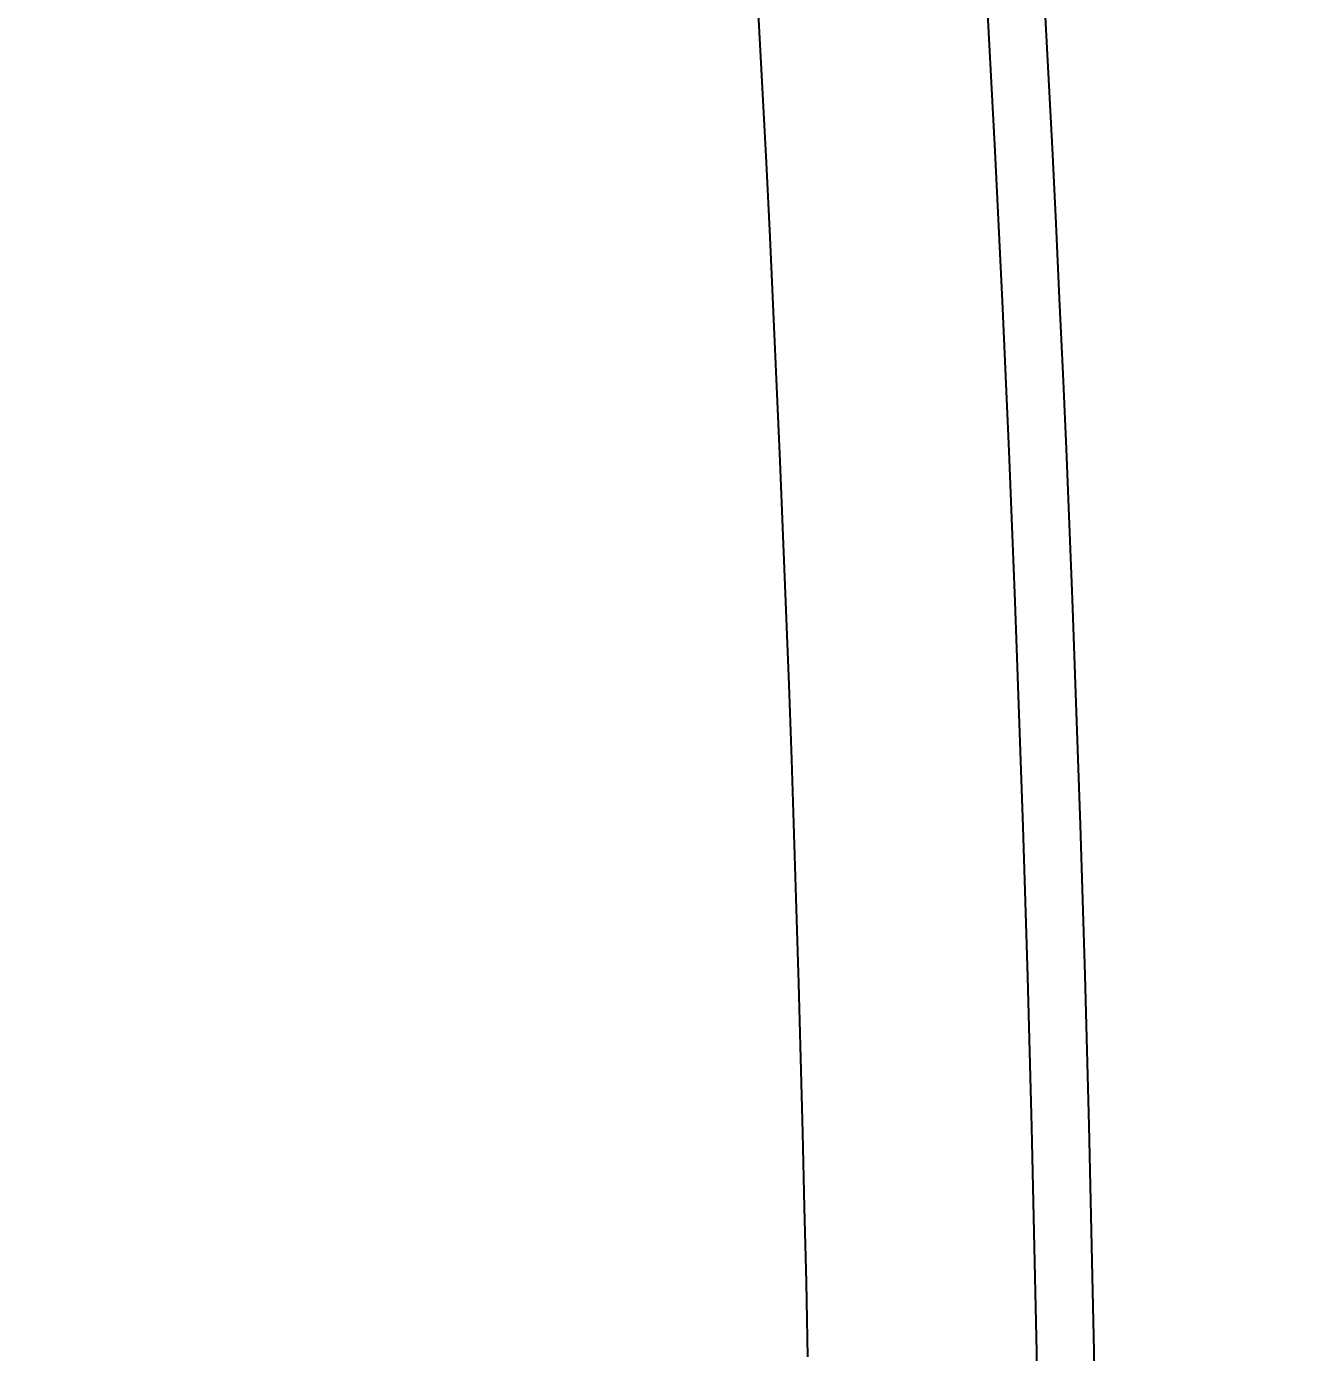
# Model space of a CAD drawing. Header units: millimetres. Extents: x 1864 to 10174863, y -4887456 to 5366151.
# Drawn here: x 6236452.94 to 6236469.59, y 5216418.22 to 5216435.59 of the extents above; entities that cross this region are included whole.
import ezdxf
from ezdxf import colors
from ezdxf.entities.mleader import LeaderData, LeaderLine
from ezdxf.math import Vec2, Vec3

# ---------------------------------------------------------------- set-up
doc = ezdxf.new("R2010")
doc.units = ezdxf.units.MM
doc.layers.add('ИС_Выноски', color=3, linetype='Continuous', lineweight=18)
doc.layers.add('ИС_Размер', color=3, linetype='Continuous', lineweight=18)
doc.layers.add('Основное направление 30.05.Верх покрытия', color=7, linetype='Continuous')
doc.layers.add('Основное направление 30.05.Ось трассы', color=7, linetype='Continuous')
doc.styles.add('ISOCPEUR', font='isocpeur.ttf', dxfattribs={"width": 0.8, "oblique": 15, "height": 2.5})

# ---------------------------------------------------------------- blocks, each defined once
blk = doc.blocks.new('_DotBlank')
at = {"color": 0, "linetype": 'ByBlock', "lineweight": -2}
blk.add_line((-0.5, 0), (-1, 0), dxfattribs=at)
blk.add_circle((0, 0), 0.5, dxfattribs=at)

msp = doc.modelspace()

# ---------------------------------------------------------------- linework, layer by layer
at = {"layer": 'ИС_Размер', "linetype": 'Continuous'}
msp.add_circle((6226064.774, 5217311.369), 148840.032, dxfattribs=at)
at = {"layer": 'Основное направление 30.05.Верх покрытия', "color": 5, "flags": 128}
msp.add_lwpolyline([(6236466.947, 5216417.247), (6236466.929, 5216418.232), (6236466.909, 5216419.217), (6236466.888, 5216420.203), (6236466.864, 5216421.188), (6236466.838, 5216422.173), (6236466.811, 5216423.158), (6236466.781, 5216424.144), (6236466.75, 5216425.129), (6236466.717, 5216426.114), (6236466.682, 5216427.099), (6236466.645, 5216428.084), (6236466.606, 5216429.069), (6236466.565, 5216430.054), (6236466.522, 5216431.039), (6236466.477, 5216432.024), (6236466.431, 5216433.009), (6236466.382, 5216433.993), (6236466.332, 5216434.978), (6236466.28, 5216435.963)], dxfattribs=at)
at = {"layer": 'Основное направление 30.05.Верх покрытия', "color": 6, "flags": 128}
msp.add_lwpolyline([(6236466.196, 5216417.234), (6236466.178, 5216418.218), (6236466.158, 5216419.201), (6236466.136, 5216420.185), (6236466.113, 5216421.169), (6236466.087, 5216422.153), (6236466.059, 5216423.137), (6236466.03, 5216424.121), (6236465.999, 5216425.104), (6236465.966, 5216426.088), (6236465.93, 5216427.072), (6236465.893, 5216428.055), (6236465.855, 5216429.039), (6236465.814, 5216430.022), (6236465.771, 5216431.006), (6236465.727, 5216431.989), (6236465.68, 5216432.972), (6236465.632, 5216433.956), (6236465.581, 5216434.939), (6236465.529, 5216435.922)], dxfattribs=at)
at = {"layer": 'Основное направление 30.05.Верх покрытия', "color": 84, "flags": 128}
msp.add_lwpolyline([(6236463.179, 5216418.16), (6236463.159, 5216419.138), (6236463.137, 5216420.116), (6236463.114, 5216421.094), (6236463.088, 5216422.072), (6236463.061, 5216423.05), (6236463.032, 5216424.028), (6236463.001, 5216425.006), (6236462.968, 5216425.984), (6236462.933, 5216426.962), (6236462.896, 5216427.94), (6236462.857, 5216428.917), (6236462.817, 5216429.895), (6236462.774, 5216430.873), (6236462.73, 5216431.85), (6236462.684, 5216432.828), (6236462.636, 5216433.805), (6236462.586, 5216434.783), (6236462.534, 5216435.76)], dxfattribs=at)
at = {"layer": 'Основное направление 30.05.Ось трассы', "color": 1, "lineweight": 40, "true_color": 0xff0000, "flags": 128}
msp.add_lwpolyline([(6236484.531, 5215168.664), (6236481.89, 5216316.693, 0.000244), (6236481.857, 5216329.193, 0.000732), (6236481.8, 5216341.693, 0.001221), (6236481.694, 5216354.193, 0.001709), (6236481.515, 5216366.692, 0.002197), (6236481.238, 5216379.188, 0.002686), (6236480.839, 5216391.682, 0.003174), (6236480.294, 5216404.17, 0.003662), (6236479.578, 5216416.649, 0.278271), (6236007.742, 5217095.193, 0.003662), (6235996.293, 5217100.209, 0.003174), (6235984.776, 5217105.068, 0.002686), (6235973.202, 5217109.791, 0.002197), (6235961.584, 5217114.401, 0.001709), (6235949.929, 5217118.921, 0.001221), (6235938.249, 5217123.371, 0.000732), (6235926.551, 5217127.777, 0.000244), (6235914.844, 5217132.159), (6235320.406, 5217354.469, -0.019339), (6234250.506, 5217802.474), (6233192.593, 5218294.363, 0.031096)], format="xyb", dxfattribs=at)

# ---------------------------------------------------------------- next in the draw order: leaders
at = {"layer": 'ИС_Выноски', "color": 3}
ml = msp.add_multileader_mtext('Standard', dxfattribs=at)
ml.set_content('ПК70+50\\P24+3х33+24', color=3, style='ISOCPEUR')
ml.set_leader_properties(color=256, linetype='ByLayer', lineweight=-1)
ml.set_arrow_properties(name='DOTBLANK')
ml.build(insert=Vec2(0, 0))
ml.multileader.update_dxf_attribs({"text_left_attachment_type": 6, "text_right_attachment_type": 6, "dogleg_length": 0.36, "arrow_head_size": 1500, "scale": 25})
ctx = ml.context
ctx.base_point, ctx.scale, ctx.char_height, ctx.arrow_head_size, ctx.landing_gap_size, ctx.plane_origin, ctx.plane_x_axis, ctx.plane_y_axis = Vec3(6236691.206, 5217349.724), 25, 125, 1500, 2.25, Vec3(6242724.035, 5214845.62), Vec3(1, 0.000012), Vec3(-0.000012, 1)
ctx.left_attachment, ctx.right_attachment, ctx.text_align_type = 6, 6, 1
notes = []
notes.append((ctx, [(0, (1, 1, 0), (6236671.075, 5217349.724), (1, 0.000012), 20.13, [(1, [(6236451.887, 5217068.314)], 0, [])])]))
ctx.mtext.insert, ctx.mtext.text_direction, ctx.mtext.rotation, ctx.mtext.width, ctx.mtext.alignment, ctx.mtext.flow_direction = Vec3(6237088.67, 5217499.728), Vec3(1, 0.000012), 0.000012, 857.209, 2, 5
ctx.mtext.has_bg_fill, ctx.mtext.bg_color, ctx.mtext.bg_scale_factor, ctx.mtext.bg_transparency, ctx.mtext.use_window_bg_color = 1, -1027028792, 1.5, 0, 1
for ctx, leaders in notes:
    for number, flags, end, landing, length, lines in leaders:
        leader = LeaderData()
        leader.index, (leader.has_last_leader_line, leader.has_dogleg_vector, leader.attachment_direction) = number, flags
        leader.last_leader_point, leader.dogleg_vector, leader.dogleg_length = Vec3(end), Vec3(landing), length
        for number, points, colour, breaks in lines:
            line = LeaderLine()
            line.index, line.vertices, line.color, line.breaks = number, Vec3.list(points), colors.encode_raw_color(colour), breaks
            leader.lines.append(line)
        ctx.leaders.append(leader)

doc.saveas('drawing.dxf')
